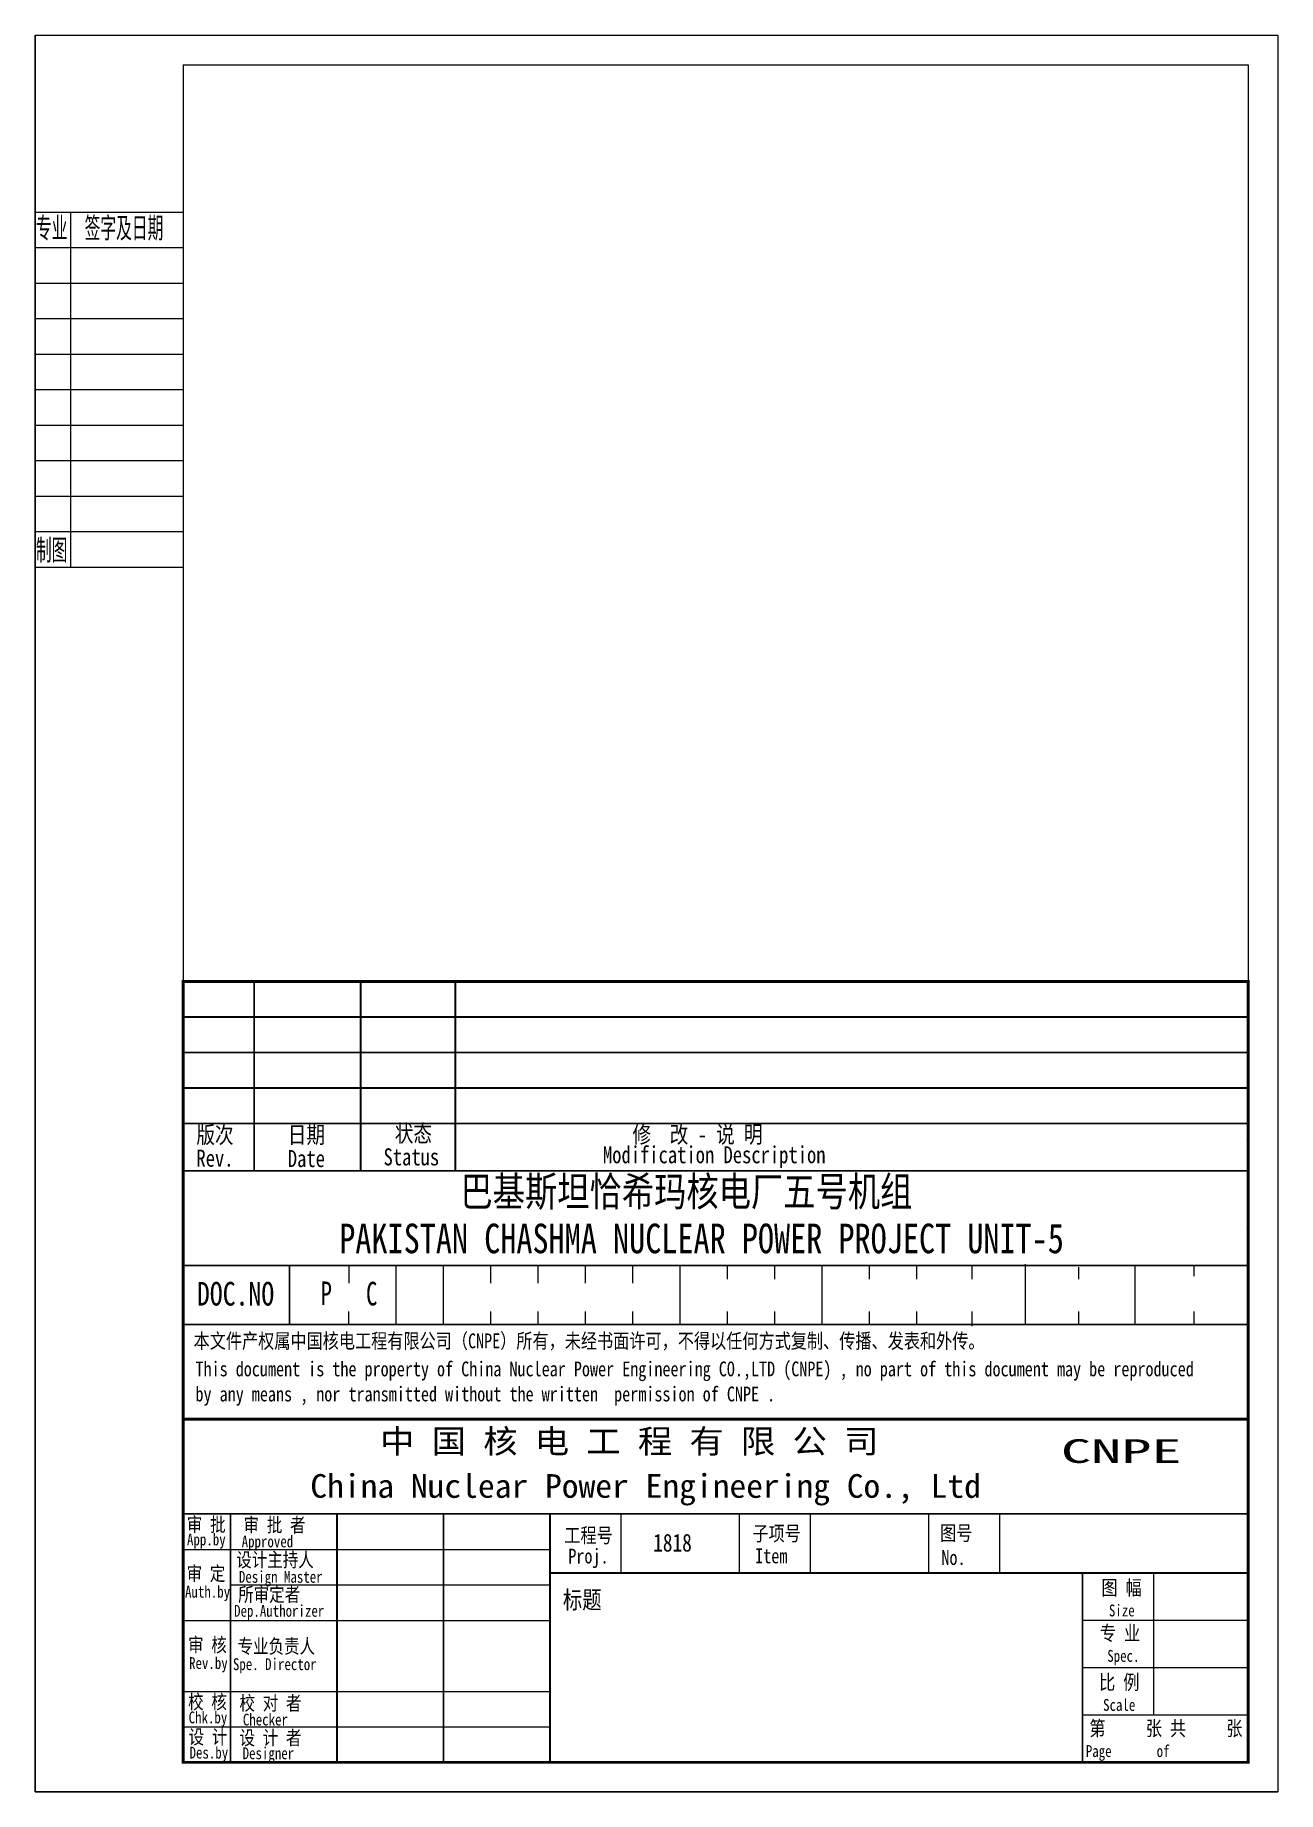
# Model space of a CAD drawing. Extents: x 2845 to 3055, y -2382 to -2085.
import ezdxf
from ezdxf.enums import TextEntityAlignment as Align

# ---------------------------------------------------------------- set-up
doc = ezdxf.new("R2010")
doc.units = 0
doc.header["$LTSCALE"] = 500
doc.header["$MEASUREMENT"] = 0
doc.layers.get('0').update_dxf_attribs({"linetype": 'CONTINUOUS'})
for name, color, linetype in [('1', 7, 'CONTINUOUS'), ('PUB_TEXT', 7, 'CONTINUOUS'), ('red', 1, 'CONTINUOUS'), ('TK', 7, 'CONTINUOUS'), ('图框', 4, 'CONTINUOUS')]:
    doc.layers.add(name, color=color, linetype=linetype)
doc.styles.add('TSSD_Dimension', font='Tssdeng.shx', dxfattribs={"width": 0.7, "bigfont": 'tssdchn.shx'})
doc.styles.add('宋体', font='', dxfattribs={"width": 0.7})
doc.styles.add('汉字', font='仿宋_GB2312.ttf', dxfattribs={"width": 0.8, "height": 4})
doc.styles.get('宋体').set_extended_font_data('SimSun')

msp = doc.modelspace()

# ---------------------------------------------------------------- linework, layer by layer
at = {"ltscale": 5}
for p, q in [((2845.01, -2084.77), (2845.01, -2381.77)), ((3055.01, -2084.77), (3055.01, -2381.77)), ((2845.01, -2381.77), (3055.01, -2381.77))]:
    msp.add_line(p, q, dxfattribs=at)
at = {"ltscale": 10}
for p, q in [((2845.01, -2084.77), (3055.01, -2084.77)), ((2870.01, -2114.74), (2845.01, -2114.74)), ((2851.01, -2114.74), (2851.01, -2174.74)), ((2870.01, -2120.74), (2845.01, -2120.74)), ((2870.01, -2126.74), (2845.01, -2126.74)), ((2870.01, -2132.74), (2845.01, -2132.74)), ((2870.01, -2138.74), (2845.01, -2138.74)), ((2870.01, -2144.74), (2845.01, -2144.74)), ((2870.01, -2150.74), (2845.01, -2150.74)), ((2870.01, -2156.74), (2845.01, -2156.74)), ((2870.01, -2162.74), (2845.01, -2162.74)), ((2870.01, -2168.74), (2845.01, -2168.74)), ((2845.01, -2174.74), (2870.01, -2174.74))]:
    msp.add_line(p, q, dxfattribs=at)
at = {"linetype": 'Continuous'}
msp.add_line((2888.01, -2292.77), (2888.01, -2302.77), dxfattribs=at)
msp.add_line((2898.01, -2292.77), (2898.01, -2295.77))
at = {"layer": '1'}
for p, q in [((3049.68, -2271.41), (3049.68, -2271.41)), ((3049.68, -2271.41), (3049.68, -2271.41)), ((3049.68, -2271.41), (3049.68, -2271.41)), ((3049.68, -2271.41), (3049.68, -2271.41)), ((2906.01, -2302.77), (2906.01, -2292.77)), ((2914.01, -2302.77), (2914.01, -2292.77)), ((2922.01, -2295.77), (2922.01, -2292.77)), ((2930.01, -2295.77), (2930.01, -2292.77)), ((2938.01, -2295.77), (2938.01, -2292.77)), ((2946.01, -2295.77), (2946.01, -2292.77)), ((2954.01, -2302.77), (2954.01, -2292.77)), ((2962.01, -2295.06), (2962.01, -2292.77)), ((2970.01, -2295.06), (2970.01, -2292.77)), ((2978.01, -2302.77), (2978.01, -2292.77)), ((2986.01, -2295.06), (2986.01, -2292.77)), ((2994.01, -2295.06), (2994.01, -2292.77)), ((3003.38, -2295.06), (3003.38, -2292.77)), ((3012.38, -2302.56), (3012.38, -2292.56)), ((3030.88, -2302.77), (3030.88, -2292.77)), ((3040.88, -2294.56), (3040.88, -2292.66)), ((2898.01, -2293.77), (2898.01, -2293.77)), ((3021.38, -2295.06), (3021.38, -2293.06)), ((2898.01, -2302.77), (2898.01, -2300.56)), ((2922.01, -2302.77), (2922.01, -2300.56)), ((2930.01, -2302.77), (2930.01, -2300.56)), ((2938.01, -2302.77), (2938.01, -2300.56)), ((2946.01, -2302.77), (2946.01, -2300.56)), ((2962.01, -2302.77), (2962.01, -2300.56)), ((2970.01, -2302.77), (2970.01, -2300.56)), ((2986.01, -2302.77), (2986.01, -2300.56)), ((2994.01, -2302.77), (2994.01, -2300.56)), ((3003.38, -2303.06), (3003.38, -2300.56)), ((3021.38, -2302.56), (3021.38, -2300.56)), ((3040.88, -2302.56), (3040.88, -2300.56)), ((3050.01, -2302.77), (2870.01, -2302.77)), ((3050.01, -2376.77), (2870.01, -2376.77)), ((3050.01, -2376.77), (2870.01, -2376.77)), ((3050.01, -2376.77), (2870.01, -2376.77)), ((3050.01, -2376.77), (2870.01, -2376.77)), ((3050.01, -2376.77), (2870.01, -2376.77)), ((3050.01, -2376.77), (2870.01, -2376.77))]:
    msp.add_line(p, q, dxfattribs=at)
at = {"layer": '1', "color": 7, "ltscale": 0.8}
msp.add_line((2870.01, -2280.88), (2870.01, -2342.37), dxfattribs=at)
at = {"layer": '1', "color": 7}
for p, q in [((3049.71, -2286.52), (3049.71, -2286.52)), ((3049.71, -2286.52), (3049.71, -2286.52)), ((3049.71, -2286.52), (3049.71, -2286.52)), ((3049.71, -2286.52), (3049.71, -2286.52)), ((2870.01, -2340.77), (2932.01, -2340.77)), ((2878.01, -2346.77), (2932.01, -2346.77)), ((2870.01, -2352.77), (2932.01, -2352.77)), ((2870.01, -2364.77), (2932.01, -2364.77)), ((2870.01, -2370.77), (2932.01, -2370.77)), ((3050.01, -2376.77), (2870.01, -2376.77)), ((3050.01, -2376.77), (2870.01, -2376.77)), ((3050.01, -2376.77), (2870.01, -2376.77))]:
    msp.add_line(p, q, dxfattribs=at)
at = {"layer": '1', "color": 7, "const_width": 0.5}
for points in [[(2870.01, -2376.77), (3050.01, -2376.77), (3050.01, -2244.77), (2870.01, -2244.77)], [(2870.01, -2318.77), (3050.01, -2318.77), (3050.01, -2376.77), (2870.01, -2376.77)]]:
    msp.add_lwpolyline(points, close=True, dxfattribs=at)
at = {"layer": '1', "color": 7}
for points, const_width in [([(2882.01, -2244.77), (2882.01, -2276.77)], 0.3), ([(2900.01, -2244.77), (2900.01, -2276.77)], 0.3), ([(2916.01, -2244.77), (2916.01, -2276.77)], 0.3), ([(2870.01, -2250.77), (3050.01, -2250.77)], 0.3), ([(2870.01, -2256.77), (3050.01, -2256.77)], 0.3), ([(2870.01, -2262.77), (3050.01, -2262.77)], 0.3), ([(2870.01, -2268.77), (3050.01, -2268.77)], 0.3), ([(2870.01, -2276.77), (3050.01, -2276.77)], 0.3), ([(2870.01, -2292.77), (3050.01, -2292.77)], 0.3), ([(2888.01, -2292.77), (2888.01, -2302.77)], 0.3), ([(2870.01, -2302.77), (3050.01, -2302.77)], 0.3), ([(2870.01, -2302.77), (3050.01, -2302.77)], 0.3), ([(2870.01, -2334.77), (3050.01, -2334.77)], 0.3), ([(2878.01, -2334.77), (2878.01, -2376.77)], 0.3), ([(2896.01, -2334.77), (2896.01, -2376.77)], 0.3), ([(2914.01, -2334.77), (2914.01, -2376.77)], 0.3), ([(2932.01, -2334.77), (2932.01, -2376.77)], 0.3), ([(2944.01, -2334.77), (2944.01, -2344.77)], 0.25), ([(2964.01, -2334.77), (2964.01, -2344.77)], 0.25), ([(2976.01, -2334.77), (2976.01, -2344.77)], 0.25), ([(2996.01, -2334.77), (2996.01, -2344.77)], 0.25), ([(3008.01, -2334.77), (3008.01, -2344.77)], 0.25), ([(2932.01, -2344.77), (3050.01, -2344.77)], 0.3), ([(3022.01, -2344.77), (3022.01, -2376.77)], 0.3), ([(3034.01, -2344.77), (3034.01, -2368.77)], 0.25), ([(3050.01, -2352.77), (3022.01, -2352.77)], 0.25), ([(3050.01, -2360.77), (3022.01, -2360.77)], 0.25), ([(3050.01, -2368.77), (3022.01, -2368.77)], 0.25)]:
    msp.add_lwpolyline(points, dxfattribs=dict(at, const_width=const_width))
at = {"layer": '1', "const_width": 0.3}
msp.add_lwpolyline([(2878.01, -2334.77), (2878.01, -2376.77)], dxfattribs=at)
at = {"layer": 'red', "ltscale": 10}
for p, q in [((2870.01, -2089.77), (2870.01, -2376.77)), ((2870.01, -2089.77), (3050.01, -2089.77)), ((3050.01, -2089.77), (3050.01, -2376.77))]:
    msp.add_line(p, q, dxfattribs=at)
at = {"layer": 'TK'}
msp.add_lwpolyline([(2845.01, -2084.77), (3055.01, -2084.77), (3055.01, -2381.77), (2845.01, -2381.77)], close=True, dxfattribs=at)
at = {"layer": '图框'}
msp.add_line((3050.01, -2376.77), (2870.01, -2376.77), dxfattribs=at)
msp.add_line((3050.01, -2376.77), (2870.01, -2376.77), dxfattribs=at)
msp.add_line((3050.01, -2376.77), (2870.01, -2376.77), dxfattribs=at)
msp.add_line((3050.01, -2376.77), (2870.01, -2376.77), dxfattribs=at)
msp.add_line((3050.01, -2376.77), (2870.01, -2376.77), dxfattribs=at)
msp.add_line((3050.01, -2376.77), (2870.01, -2376.77), dxfattribs=at)

# ---------------------------------------------------------------- texts
at = {"ltscale": 10, "style": 'TSSD_Dimension', "width": 0.7}
for s, p in [('专业', (2845.14, -2119.49)), ('签字及日期', (2853.37, -2119.49)), ('制图', (2845.14, -2173.95))]:
    msp.add_text(s, height=4, dxfattribs=at).set_placement(p)
at = {"linetype": 'Continuous', "char_height": 4, "attachment_point": 5, "style": '宋体'}
for s, width, insert in [('P', 5.7748, (2894.21, -2297.48)), ('C', 6.7601, (2901.88, -2297.56))]:
    msp.add_mtext_dynamic_manual_height_columns(s, width=width, gutter_width=1, heights=[0], dxfattribs=dict(at, insert=insert))
at = {"layer": '1', "style": '汉字', "width": 0.8}
for s, height, p in [('版次', 2.88, (2872.26, -2272.11)), ('日期 ', 2.88, (2887.71, -2272.11)), ('状态', 2.88, (2905.79, -2271.89)), ('修  改 - 说 明', 2.88, (2945.96, -2272.05)), ('Rev.', 2.88, (2872.26, -2276.07)), ('Date', 2.88, (2887.71, -2276.13)), ('Status', 2.88, (2903.88, -2275.85)), ('Modification Description', 2.88, (2940.96, -2275.49)), ('巴基斯坦恰希玛核电厂五号机组', 5, (2916.87, -2282.76)), ('PAKISTAN CHASHMA NUCLEAR POWER PROJECT UNIT-5', 5, (2896.4, -2290.7)), ('审 批', 2.4, (2870.65, -2337.75)), ('审 批 者', 2.4, (2880.23, -2337.83)), ('App.by', 2, (2870.67, -2340.09)), ('Approved', 2, (2879.91, -2340.43)), ('审 定', 2.4, (2870.61, -2346.05)), ('设计主持人', 2.4, (2879, -2343.73)), ('Proj.', 2.5, (2935.11, -2343.16)), ('Item', 2.5, (2966.68, -2343.12)), ('No.', 2.5, (2998.16, -2343.4)), ('Design Master', 2, (2879.44, -2346.41)), ('图 幅', 2.5, (3025.2, -2348.5)), ('Auth.by', 2, (2870.34, -2348.93)), ('所审定者', 2.4, (2879.32, -2349.59)), ('标题', 3, (2934.19, -2350.8)), ('Dep.Authorizer', 2, (2878.63, -2352.16)), ('Size', 2, (3026.46, -2352.1)), ('专 业', 2.5, (3024.93, -2356.18)), ('审 核', 2.4, (2870.85, -2358.11)), ('专业负责人', 2.4, (2879.21, -2358.34)), ('Spec.', 2, (3026.18, -2359.78)), ('Rev.by', 2, (2871.02, -2360.99)), ('Spe. Director', 2, (2878.43, -2361.18)), ('比 例', 2.5, (3024.8, -2364.47)), ('校 核', 2.4, (2870.86, -2367.74)), ('校 对 者', 2.4, (2879.54, -2367.97)), ('Scale', 2, (3025.48, -2368.07)), ('Chk.by', 2, (2870.95, -2370.18)), ('Checker', 2, (2880.11, -2370.55)), ('第     张 共     张', 2.5, (3023.16, -2372.27)), ('设 计', 2.4, (2870.94, -2373.67)), ('设 计 者', 2.4, (2879.54, -2373.82)), ('Des.by', 2, (2871.1, -2376.13)), ('Designer', 2, (2880.07, -2376.24)), ('Page       of  ', 2, (3022.56, -2375.87))]:
    msp.add_text(s, height=height, dxfattribs=at).set_placement(p)
at = {"layer": '1', "color": 7, "style": '宋体', "width": 0.8}
msp.add_text('DOC.NO', height=4, dxfattribs=at).set_placement((2872.35, -2299.55))
at = {"layer": '1', "ltscale": 0.8, "style": '汉字', "width": 0.8}
for s, height, p in [('本文件产权属中国核电工程有限公司（CNPE）所有，未经书面许可，不得以任何方式复制、传播、发表和外传。', 2.5, (2871.78, -2306.77)), ('This document is the property of China Nuclear Power Engineering CO.,LTD (CNPE) , no part of this document may be reproduced ', 2.5, (2872.1, -2311.51)), ('by any means , nor transmitted without the written  permission of CNPE .', 2.5, (2872.1, -2315.75)), ('工程号', 2.5, (2934.43, -2339.64)), ('子项号', 2.5, (2966.22, -2339.33)), ('图号', 2.5, (2997.94, -2339.26)), ('1818', 3, (2949.45, -2341.14))]:
    msp.add_text(s, height=height, dxfattribs=at).set_placement(p)
at = {"layer": 'PUB_TEXT', "style": '汉字'}
for s, width, p, p2 in [('中 国 核 电 工 程 有 限 公 司', 1.049388, (2903.3, -2324.5), (2987.52, -2324.5)), ('CNPE', 1.843009, (3018.35, -2326.15), (3038.75, -2326.15)), ('China Nuclear Power Engineering Co., Ltd', 1.023647, (2891.51, -2332.05), (3004.83, -2332.05))]:
    msp.add_text(s, height=4, dxfattribs=dict(at, width=width)).set_placement(p, p2, align=Align.FIT)

doc.saveas('drawing.dxf')
